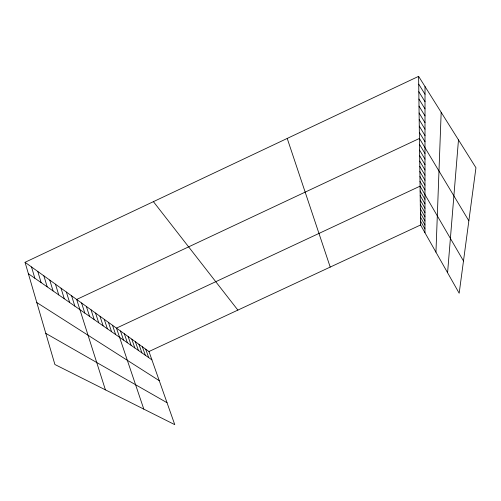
<?xml version="1.0" encoding="UTF-8"?>
<svg xmlns="http://www.w3.org/2000/svg" width="501" height="501" viewBox="0 0 501 501"><rect width="100%" height="100%" fill="white"/><g stroke="black" fill="none" stroke-linecap="round" stroke-linejoin="round"><path stroke-width="0.75" d="M424.961 232.752L425.023 86.554M435.951 252.185L441.174 112.305M447.581 272.738L458.478 139.892M25.05 262.299L148.972 351.52L174.768 424.654L54.891 364.503L25.05 262.299L418.617 76.346L475.95 167.747L459.173 293.229L420.564 224.987L418.617 76.346M148.972 351.52L420.564 224.987M45.804 333.378L167.027 402.704M36.798 302.541L159.255 380.679M28.388 273.728L151.909 359.85M153.412 201.653L237.875 310.1M418.723 84.155L425.017 94.257M418.817 91.714L425.017 101.703M418.917 99.029L425.011 108.911M419.005 106.118L425.011 115.894M419.099 112.982L425.005 122.657M419.187 119.639L425.005 129.214M419.268 126.102L424.998 135.571M419.35 132.364L424.998 141.739M468.855 220.822L419.431 138.451L76.666 299.46L105.417 389.859M419.506 144.363L424.992 153.538M419.581 150.106L424.992 159.186M419.656 155.686L424.986 164.679M419.725 161.115L424.986 170.021M419.794 166.395L424.986 175.212M419.863 171.536L424.98 180.266M419.932 176.54L424.98 185.182M419.995 181.412L424.98 189.973M463.488 260.965L420.057 186.165L116.476 328.124L143.806 409.117M420.12 190.931L424.973 199.317M420.176 195.572L424.973 203.876M420.239 200.093L424.967 208.322M420.295 204.502L424.967 212.649M420.352 208.804L424.967 216.87M420.408 213L424.961 220.991M420.458 217.09L424.961 225.005M420.514 221.085L424.961 228.926M145.703 349.166L148.659 357.582M142.359 346.761L145.328 355.265M138.927 344.293L141.921 352.886M135.414 341.763L138.426 350.45M131.819 339.171L134.844 347.951M128.124 336.515L131.168 345.389M124.342 333.785L127.404 342.765M120.459 330.992L123.54 340.066M112.506 325.268L115.618 334.549M287.217 138.433L330.215 267.083M108.435 322.337L111.566 331.725M104.258 319.325L107.402 328.819M99.962 316.237L103.131 325.838M95.559 313.062L98.741 322.776M91.032 309.806L94.226 319.632M86.372 306.449L89.585 316.394M81.588 303.005L84.813 313.069M71.599 295.809L74.849 306.124M66.382 292.058L69.645 302.498M61.009 288.188L64.285 298.759M55.467 284.199L58.761 294.907M49.762 280.09L53.062 290.931M43.875 275.851L47.188 286.835M37.8 271.479L41.12 282.608M31.525 266.964L34.857 278.237"/></g></svg>
